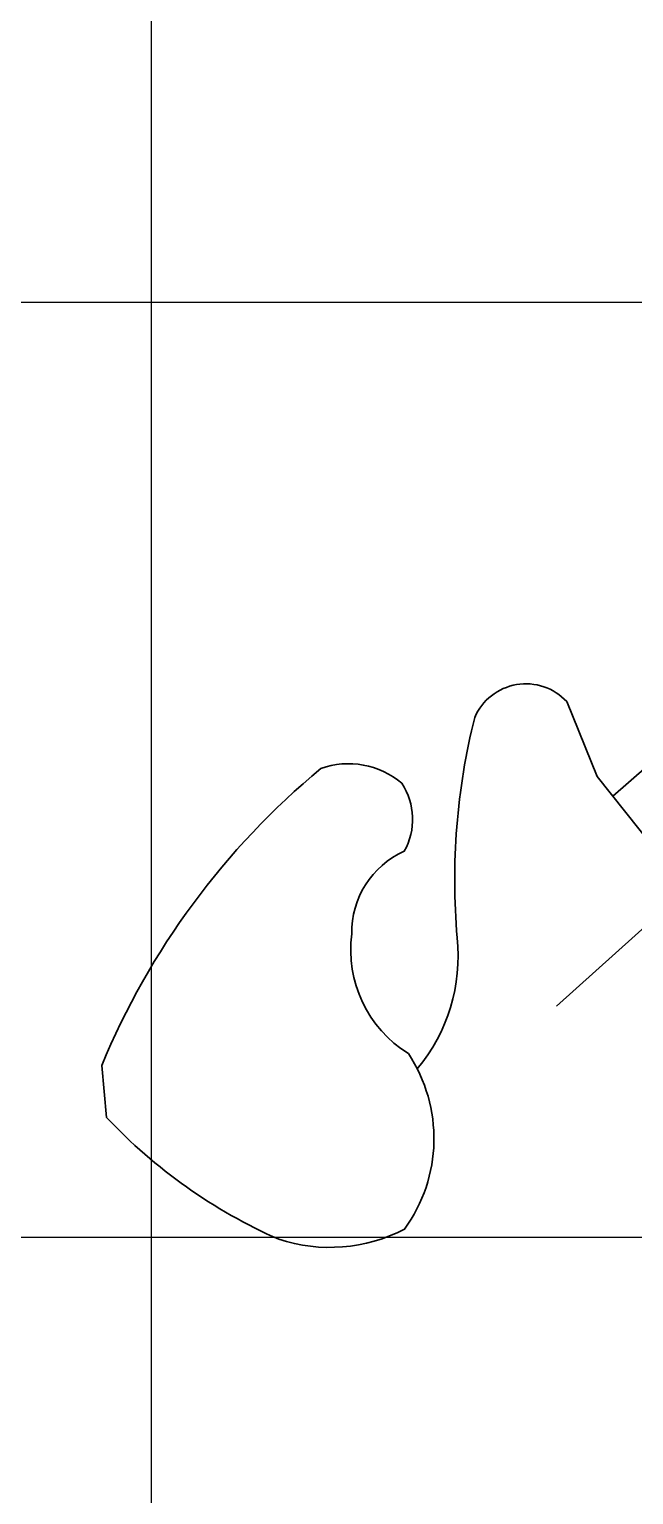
# Model space of a CAD drawing. Header units: millimetres. Extents: x 1321639 to 1366864, y -922319 to -736703.
# Drawn here: x 1352467 to 1352776, y -887986 to -887237 of the extents above; entities that cross this region are included whole.
import ezdxf

# ---------------------------------------------------------------- set-up
doc = ezdxf.new("R2010")
doc.units = ezdxf.units.MM

# ---------------------------------------------------------------- blocks, each defined once
blk = doc.blocks.new('dfvdvbvrtb')
at = {"lineweight": 25, "ltscale": 15}
for p, q in [((1508114.61, -140991.34), (1508114.61, -146488.74)), ((1504124.79, -143487.53), (1510617.08, -143487.53)), ((1504124.79, -143987.53), (1510617.08, -143987.53))]:
    blk.add_line(p, q, dxfattribs=at)
at = {"color": 7, "lineweight": 30}
blk.add_lwpolyline([(1508353.05, -143741.16), (1508413.52, -143817.29)], dxfattribs=at)
for points in [[(1508256.79, -143897.48, 0.20271), (1508278.12, -143827.38, -0.083217), (1508287.5, -143709.58, -0.540975), (1508336.69, -143701.12), (1508353.05, -143741.16)], [(1508361.37, -143751.64), (1508399.19, -143718.69, -1.034501), (1508448.62, -143758.38), (1508331.17, -143863.93)], [(1508221.72, -143825.32, -0.300634), (1508249.83, -143781.17, 0.28025), (1508248.53, -143744.81, 0.268779), (1508205.2, -143736.93, 0.122192), (1508088.09, -143895.72), (1508090.61, -143923.42, 0.09999), (1508182.7, -143988.6, 0.200398), (1508249.97, -143983.22, 0.312914), (1508252.01, -143889.27, -0.293794), (1508221.72, -143825.32)]]:
    blk.add_lwpolyline(points, format="xyb", dxfattribs=at)

msp = doc.modelspace()

# ---------------------------------------------------------------- block references
at = {"xscale": 0.9554694104179444, "yscale": 0.9554694104179444, "zscale": 0.9554694104179444}
msp.add_blockref('dfvdvbvrtb', (-88427.806, -750278.649), dxfattribs=at)

doc.saveas('drawing.dxf')
